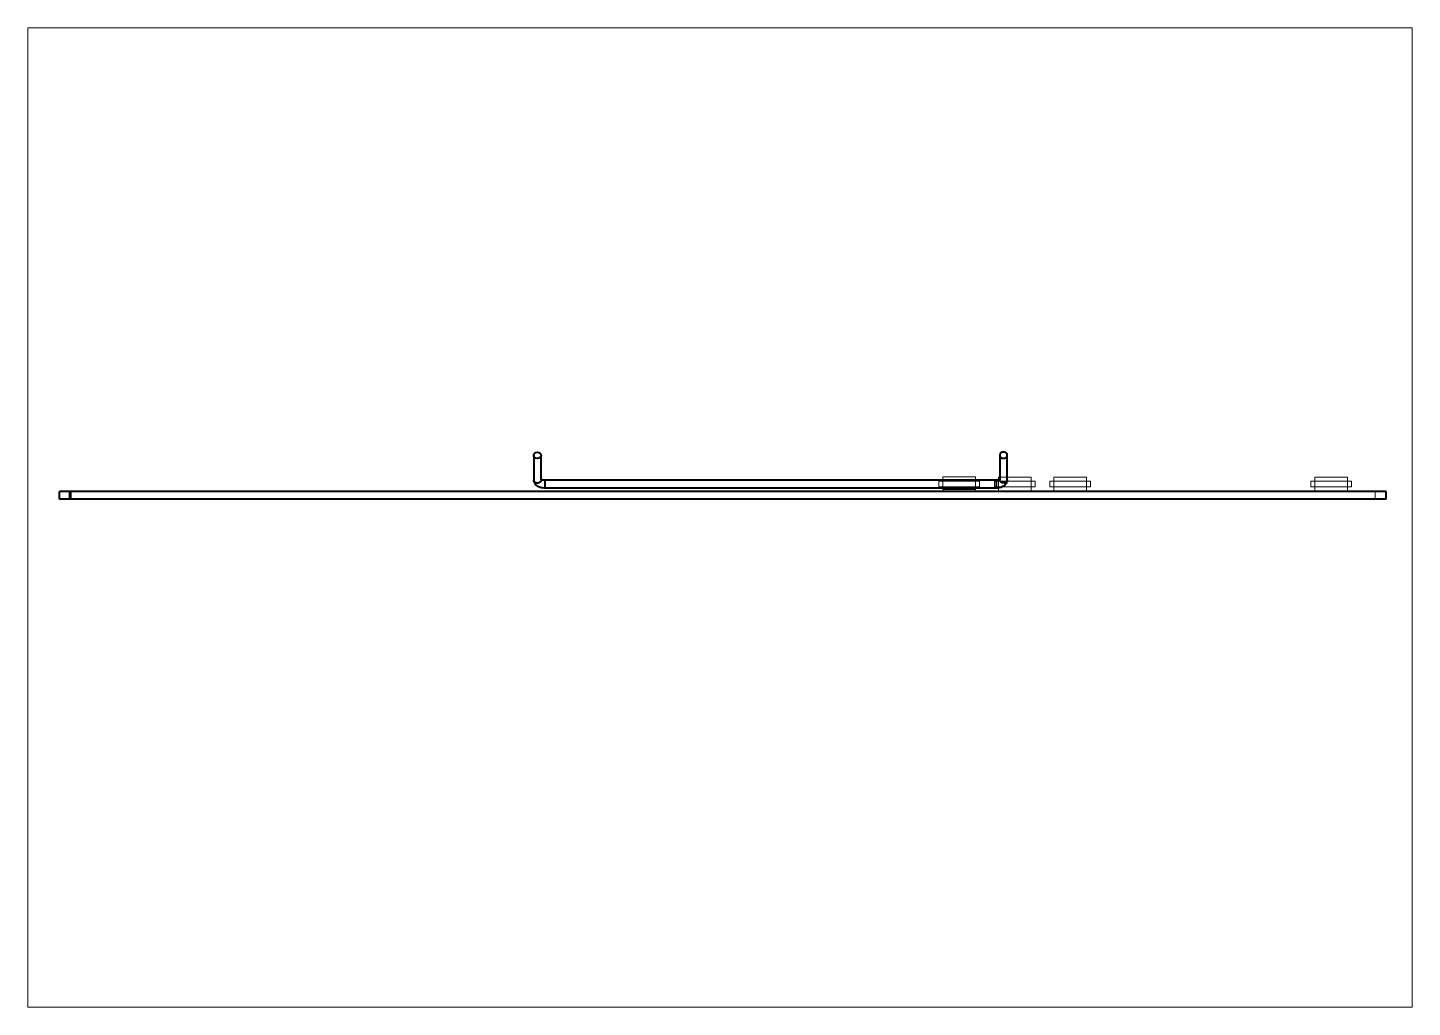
# Paper-space layout 'Layout1' of a CAD drawing. Header units: millimetres. Extents: x 0 to 297, y 0 to 210.
# The model-space entities are those that its viewports show. They can reach past a viewport. Long polylines and large blocks are cut down to what shows.
import ezdxf

# ---------------------------------------------------------------- set-up
doc = ezdxf.new("R2010")
doc.units = ezdxf.units.MM
doc.header["$LTSCALE"] = 12.7
for name, color, linetype, lineweight in [('SKETCHED_GEOMETRY', 7, 'Continuous', 15), ('TANGENT_LINES', 7, 'Continuous', 15), ('Visible', 7, 'Continuous', 40)]:
    doc.layers.add(name, color=color, linetype=linetype, lineweight=lineweight)

msp = doc.modelspace()

# ---------------------------------------------------------------- linework, layer by layer
at = {"layer": 'SKETCHED_GEOMETRY'}
for p, q in [((203.71, 113.69), (203.71, 110.71)), ((210.69, 113.69), (203.71, 113.69)), ((210.69, 110.71), (210.69, 113.69)), ((215.62, 113.67), (215.62, 110.71)), ((222.6, 113.67), (215.62, 113.67)), ((222.6, 110.71), (222.6, 113.67)), ((227.53, 110.71), (227.53, 113.67)), ((227.53, 113.67), (234.51, 113.67)), ((234.51, 113.67), (234.51, 110.71)), ((283.49, 110.71), (283.49, 113.67)), ((283.49, 113.67), (290.47, 113.67)), ((290.47, 113.67), (290.47, 110.71)), ((14.23, 110.56), (14.23, 108.96)), ((298.79, 110.56), (14.23, 110.56)), ((202.83, 112.79), (202.83, 111.59)), ((211.57, 112.79), (202.83, 112.79)), ((202.83, 111.59), (211.57, 111.59)), ((210.7, 111.01), (203.71, 111.01)), ((203.71, 110.71), (210.69, 110.71)), ((211.57, 111.59), (211.57, 112.79)), ((214.74, 112.79), (214.74, 111.59)), ((223.48, 112.79), (214.74, 112.79)), ((214.74, 111.59), (223.48, 111.59)), ((215.62, 110.71), (222.6, 110.71)), ((223.48, 111.59), (223.48, 112.79)), ((226.65, 112.79), (226.65, 111.59)), ((235.39, 112.79), (226.65, 112.79)), ((226.65, 111.59), (235.39, 111.59)), ((234.51, 110.71), (227.53, 110.71)), ((235.39, 111.59), (235.39, 112.79)), ((282.61, 112.79), (282.61, 111.59)), ((291.35, 112.79), (282.61, 112.79)), ((282.61, 111.59), (291.35, 111.59)), ((290.47, 110.71), (283.49, 110.71)), ((291.35, 111.59), (291.35, 112.79)), ((298.79, 108.96), (298.79, 110.56)), ((14.23, 108.96), (298.79, 108.96))]:
    msp.add_line(p, q, dxfattribs=at)
at = {"layer": 'TANGENT_LINES'}
msp.add_line((296.41, 108.96), (296.41, 110.56), dxfattribs=at)
at = {"layer": 'Visible'}
for p, q in [((115.93, 118.31), (115.93, 113.02)), ((117.53, 113.04), (117.53, 118.31)), ((215.92, 118.36), (215.92, 113.07)), ((217.52, 113.07), (217.52, 118.36)), ((215.15, 112.98), (118.36, 112.98)), ((118.36, 111.38), (118.36, 112.98)), ((215.93, 112.96), (215.92, 113.07)), ((14.23, 108.96), (14.23, 110.56)), ((16.45, 110.56), (14.23, 110.56)), ((16.45, 108.96), (16.45, 110.56)), ((16.61, 110.56), (16.45, 110.56)), ((16.61, 108.96), (16.61, 110.56)), ((296.41, 110.56), (16.61, 110.56)), ((118.36, 111.38), (215.19, 111.38)), ((298.78, 110.56), (296.41, 110.56)), ((298.78, 108.96), (298.78, 110.56)), ((298.79, 110.56), (298.78, 110.56)), ((298.79, 108.96), (298.79, 110.56)), ((16.45, 108.96), (14.23, 108.96)), ((16.61, 108.96), (16.45, 108.96)), ((296.41, 108.96), (16.61, 108.96)), ((298.78, 108.96), (296.41, 108.96)), ((298.79, 108.96), (298.78, 108.96))]:
    msp.add_line(p, q, dxfattribs=at)
at = {"layer": 'Visible', "flags": 128}
msp.add_lwpolyline([(217.52, 113.07), (217.52, 113.07), (217.46, 112.81), (217.29, 112.6), (217.03, 112.45), (216.72, 112.4), (216.42, 112.45), (216.16, 112.6), (215.98, 112.81), (215.93, 112.96)], dxfattribs=at)
at = {"layer": 'Visible'}
msp.add_ellipse((116.73, 118.31), major_axis=(-0.8, 0), ratio=0.839637, dxfattribs=at)
at = {"layer": 'Visible', "extrusion": (0, 0, -1)}
msp.add_ellipse((216.72, 118.36), major_axis=(0.8, 0), ratio=0.839637, dxfattribs=at)
at = {"layer": 'Visible'}
for points, knots in [([(117.53, 113.04), (117.51, 112.95), (117.49, 112.77), (117.3, 112.55), (117.04, 112.39), (116.73, 112.34), (116.42, 112.38), (116.15, 112.54), (115.97, 112.71), (115.93, 113.02), (115.93, 113.02), (115.93, 113.02)], [0, 0, 0, 0, 0.119465, 0.242441, 0.369507, 0.499045, 0.628302, 0.754645, 0.876821, 0.996028, 1, 1, 1, 1]), ([(115.93, 112.99), (115.97, 112.79), (116.04, 112.4), (116.41, 111.98), (116.95, 111.62), (117.76, 111.39), (118.22, 111.38), (118.44, 111.38)], [0, 0, 0, 0, 0.190598, 0.370849, 0.569159, 0.795856, 1, 1, 1, 1]), ([(118.39, 112.98), (118.28, 112.98), (118.07, 112.98), (117.77, 113.05), (117.6, 113.12), (117.5, 113.18), (117.49, 113.2), (117.48, 113.2)], [0, 0, 0, 0, 0.280445, 0.551637, 0.766615, 0.92553, 1, 1, 1, 1]), ([(215.15, 112.98), (215.15, 112.98), (215.15, 112.96), (215.14, 112.83), (215.14, 112.61), (215.14, 112.32), (215.15, 112.02), (215.15, 111.73), (215.16, 111.52), (215.17, 111.4), (215.17, 111.38), (215.17, 111.38)], [0, 0, 0, 0, 0.038051, 0.138115, 0.272751, 0.426005, 0.584982, 0.737344, 0.870097, 0.966821, 1, 1, 1, 1]), ([(215.86, 113.13), (215.81, 113.11), (215.69, 113.06), (215.44, 113), (215.25, 112.99), (215.15, 112.98)], [0, 0, 0, 0, 0.28936, 0.633813, 1, 1, 1, 1]), ([(215.17, 111.38), (215.43, 111.4), (215.96, 111.43), (216.78, 111.76), (217.29, 112.23), (217.53, 112.77), (217.52, 113.05), (217.52, 113.18)], [0, 0, 0, 0, 0.219766, 0.451248, 0.655935, 0.842383, 1, 1, 1, 1])]:
    msp.add_open_spline(points, degree=3, knots=knots, dxfattribs=at)

psp = doc.layouts.get("Layout1")

# ---------------------------------------------------------------- viewports
at = {"layer": '0', "view_target_point": (155.89, 105)}
psp.add_viewport(center=(148.5, 105), size=(297, 210), view_center_point=(0, 0), view_height=210, dxfattribs=at)

doc.saveas('drawing.dxf')
